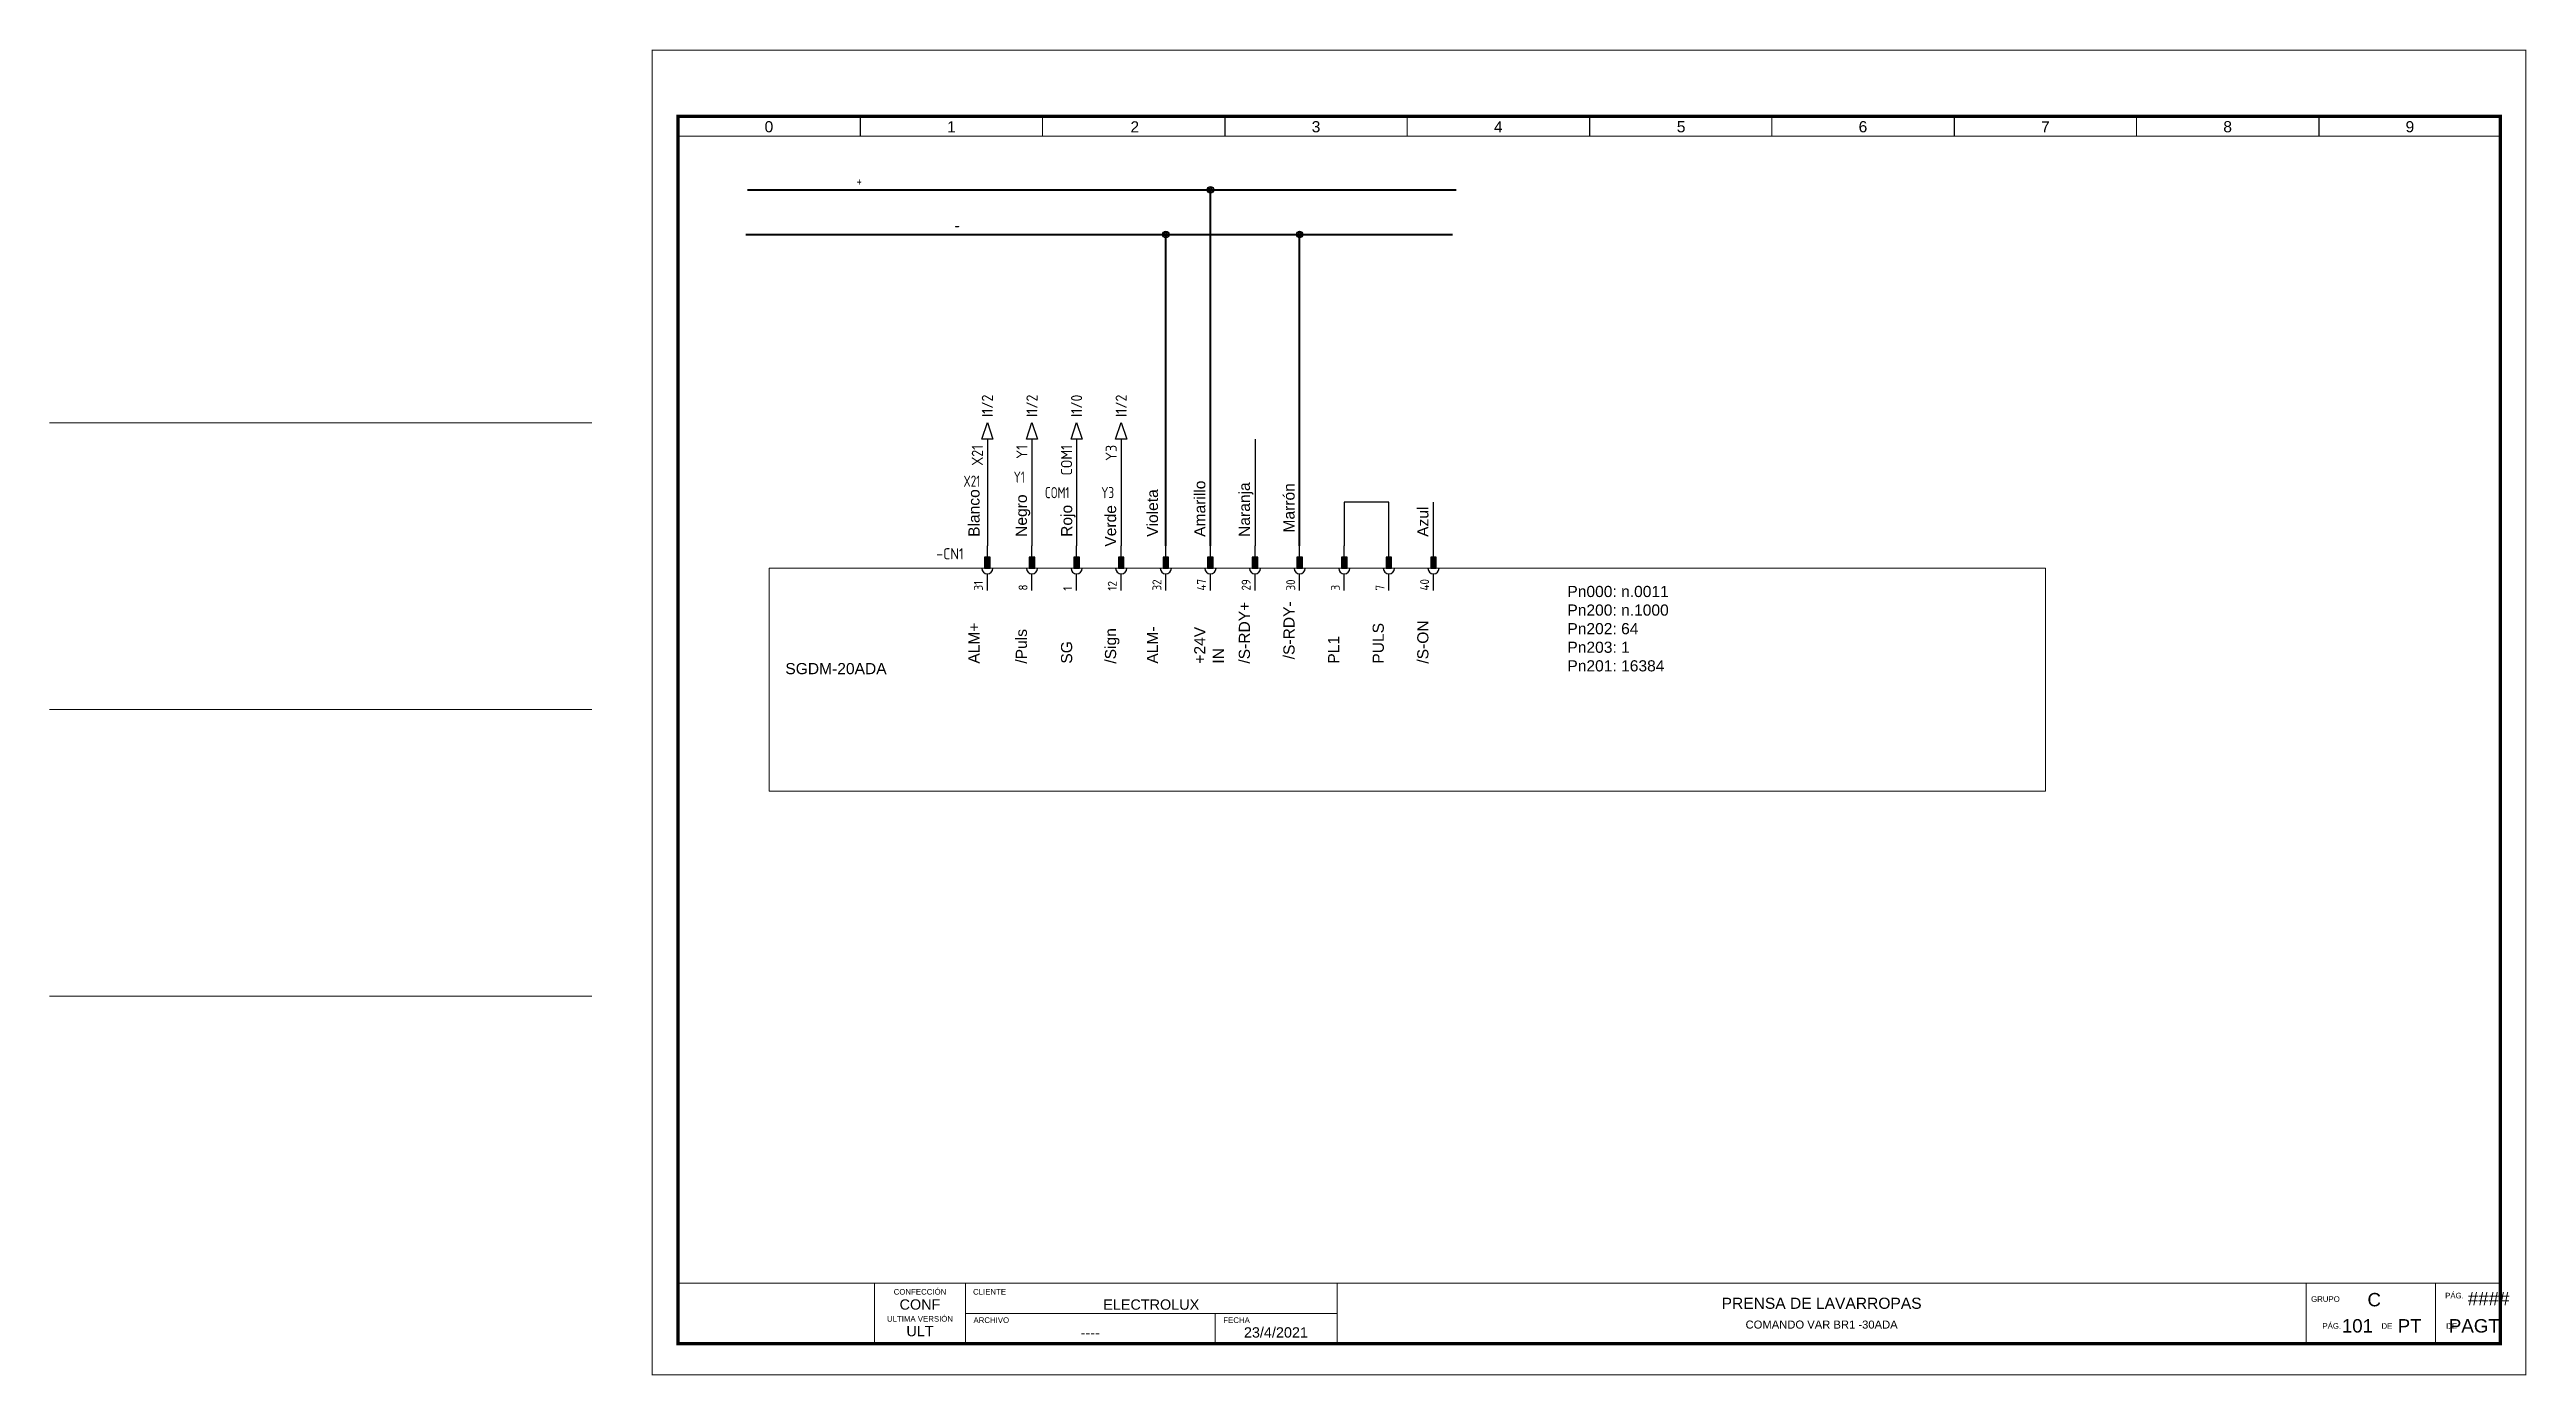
# Model space of a CAD drawing. Header units: millimetres. Extents: x -135 to 420, y 0 to 297.
import ezdxf
from ezdxf.enums import TextEntityAlignment as Align

# ---------------------------------------------------------------- set-up
doc = ezdxf.new("R2010")
doc.units = ezdxf.units.MM
for name, color, linetype in [('BLK_1', 7, 'Continuous'), ('SYMS', 7, 'Continuous'), ('TAGS', 150, 'Continuous'), ('TERMS', 123, 'Continuous'), ('WIREFIXED', 7, 'Continuous'), ('WIREREF', 52, 'Continuous'), ('XREF', 7, 'Continuous')]:
    doc.layers.add(name, color=color, linetype=linetype)
doc.layers.add('BLK_4', color=9, linetype='Continuous', lineweight=40)
doc.layers.add('eProC - L2', color=41, linetype='Continuous', lineweight=20)
doc.styles.get("Standard").update_dxf_attribs({"font": 'arial.ttf'})
doc.styles.add('WD_IEC', font='ISOCP2.shx', dxfattribs={"width": 0.9, "height": 4})
picture_1 = doc.add_image_def('image1.jpg', size_in_pixel=(564, 174))

# ---------------------------------------------------------------- blocks, each defined once
blk = doc.blocks.new('eproc_rotulo_010')
at = {"layer": 'eProC - L2', "color": 0, "lineweight": 5, "const_width": 0.233}
for points in [[(0.12, 297.12), (420.12, 297.12), (420.12, 0.12), (0.12, 0.12), (0.12, 297.12)], [(5.9, 20.72), (414.37, 20.7)], [(49.98, 7.12), (49.98, 20.72)], [(70.35, 7.12), (70.35, 20.72)], [(153.64, 7.04), (153.64, 20.64)], [(70.35, 13.92), (153.64, 13.92)], [(126.3, 7.12), (126.3, 13.92)]]:
    blk.add_lwpolyline(points, dxfattribs=at)
at = {"layer": 'eProC - L2', "color": 0}
blk.add_lwpolyline([(420.12, 0.12), (420.12, 297.12), (0.12, 297.12), (0.12, 0.12), (420.12, 0.12)], dxfattribs=at)
at = {"layer": 'eProC - L2', "color": 0, "lineweight": 40, "const_width": 0.75}
blk.add_lwpolyline([(5.92, 7.13), (414.37, 7.11), (414.4, 282.24), (5.95, 282.27)], close=True, dxfattribs=at)
at = {"layer": 'eProC - L2', "color": 0, "lineweight": 5, "const_width": 0.233}
for points in [[(46.8, 277.83), (5.9, 277.83), (5.9, 282.27), (46.8, 282.27)], [(87.64, 277.83), (46.75, 277.83), (46.75, 282.27), (87.64, 282.27)], [(128.54, 277.83), (87.64, 277.83), (87.64, 282.26), (128.54, 282.26)], [(169.38, 277.83), (128.49, 277.83), (128.49, 282.26), (169.38, 282.26)], [(210.28, 277.82), (169.38, 277.82), (169.38, 282.26), (210.28, 282.26)], [(251.12, 277.82), (210.23, 277.82), (210.23, 282.26), (251.12, 282.26)], [(292.02, 277.82), (251.12, 277.82), (251.12, 282.25), (292.02, 282.25)], [(332.86, 277.82), (291.97, 277.82), (291.97, 282.25), (332.86, 282.25)], [(373.76, 277.83), (332.86, 277.83), (332.86, 282.27), (373.76, 282.27)], [(414.6, 277.83), (373.71, 277.83), (373.71, 282.27), (414.6, 282.27)]]:
    blk.add_lwpolyline(points, close=True, dxfattribs=at)
at = {"layer": 'eProC - L2', "color": 0, "lineweight": 0, "const_width": 0.233}
for points in [[(370.87, 7.1), (370.87, 20.7)], [(399.87, 7.1), (399.87, 20.7)]]:
    blk.add_lwpolyline(points, dxfattribs=at)
at = {"layer": 'eProC - L2', "color": 0, "lineweight": 20, "char_height": 2.5, "attachment_point": 8}
for s, insert in [('{\\fArial|b0|i0|c0|p18;0}', (26.3, 278.65)), ('{\\fArial|b0|i0|c0|p18;1}', (67.19, 278.65)), ('{\\fArial|b0|i0|c0|p18;2}', (108.3, 278.65)), ('{\\fArial|b0|i0|c0|p18;3}', (148.93, 278.65)), ('{\\fArial|b0|i0|c0|p18;4}', (189.78, 278.65)), ('{\\fArial|b0|i0|c0|p18;5}', (230.77, 278.65)), ('{\\fArial|b0|i0|c0|p18;6}', (271.52, 278.65)), ('{\\fArial|b0|i0|c0|p18;7}', (312.41, 278.65)), ('{\\fArial|b0|i0|c0|p18;8}', (353.26, 278.65)), ('{\\fArial|b0|i0|c0|p18;9}', (394.11, 278.65))]:
    blk.add_mtext(s, dxfattribs=dict(at, insert=insert))
at = {"layer": 'eProC - L2', "color": 0, "char_height": 1.2552}
for s, insert, attachment_point in [('{\\fArial|b0|i0|c0|p18;CONFECCIÓN }', (60.16, 18.11), 8), ('{\\fArial|b0|i0|c0|p18;CLIENTE}', (72.05, 18.11), 7), ('{\\fArial|b0|i0|c0|p18;GRUPO}', (371.96, 16.49), 7), ('{\\fArial|b0|i0|c0|p18;PÁG.}', (402.01, 17.26), 7), ('{\\fArial|b0|i0|c0|p18;ULTIMA VERSIÓN}', (60.16, 12.05), 8), ('{\\fArial|b0|i0|c0|p18;ARCHIVO}', (72.15, 11.76), 7), ('{\\fArial|b0|i0|c0|p18;FECHA}', (128.15, 11.76), 7), ('{\\fArial|b0|i0|c0|p18;PÁG.}', (374.51, 10.46), 7), ('{\\fArial|b0|i0|c0|p18;DE}', (387.74, 10.46), 7), ('{\\fArial|b0|i0|c0|p18;DE}', (402.24, 10.46), 7)]:
    blk.add_mtext(s, dxfattribs=dict(at, insert=insert, attachment_point=attachment_point))
at = {"layer": 'eProC - L2', "color": 0}
for tag, height, p in [('CONF', 2.31, (60.16, 14.76)), ('CLIENTE', 2.31, (111.99, 14.74)), ('DESC_1', 2.5, (262.25, 14.94)), ('DESC__2', 1.8, (262.25, 10.51)), ('ULT', 2.31, (60.16, 8.79)), ('ARCH', 2.31, (98.32, 8.46)), ('FECHA', 2.31, (139.94, 8.5))]:
    blk.add_attdef(tag, text='', height=height, dxfattribs=at).set_placement(p, align=Align.CENTER)
for tag, p in [('GR', (386.11, 17)), ('PGRAL', (411.76, 17.25)), ('PG', (382.35, 11.13)), ('PT', (394.05, 11.13)), ('PAGT', (408.55, 11.13))]:
    blk.add_attdef(tag, text='', height=3, dxfattribs=at).set_placement(p, align=Align.MIDDLE_CENTER)
at = {"layer": 'eProC - L2', "color": 0, "flags": 9}
blk.add_attdef('WD_TB', (0.12, 0.12), '', height=2.5, dxfattribs=at)
at = {"layer": 'eProC - L2', "color": 0}
image = blk.add_image(picture_1, insert=(5.9, 7.12), size_in_units=(44.08, 13.6), dxfattribs=at)
image.dxf.flags = 7
blk = doc.blocks.new('VC01PJ')
for p, q in [((0, 2.5), (0, 5)), ((0, -5), (0, -1.25))]:
    blk.add_line(p, q)
blk.add_lwpolyline([(-0.63, 0), (0.62, 0), (0.62, 2.5), (-0.63, 2.5)], close=True)
blk.add_arc((0, 0), 1.25, 180, 0)
blk.add_solid([(-0.63, 2.5), (-0.63, 0), (0.62, 2.5), (0.62, 0)])
at = {"style": 'WD_IEC'}
for tag, p in [('INST', (-5.25, 8)), ('LOC', (-5.25, 5)), ('TAG1', (-5.25, 2)), ('DESC1', (-5.25, -5.6)), ('DESC3', (-5.25, -11.6)), ('DESC2', (-5.25, -8.6))]:
    blk.add_attdef(tag, text='', height=2.5, dxfattribs=at).set_placement(p, align=Align.RIGHT)
blk.add_attdef('TERM02', text='', height=2, rotation=90, dxfattribs=at).set_placement((-1, 5), align=Align.RIGHT)
blk.add_attdef('TERM01', (-1, -5), '', height=2, rotation=90, dxfattribs=at)
at = {"style": 'WD_IEC', "flags": 1}
for tag, p, height in [('X4LINK', (-1.25, 1.25), 0.32), ('X2TERM02', (0, 5), 0.32), ('X2TERMDESC02', (0, 4.48), 0.32), ('X1LINK', (1.25, 1.25), 0.32), ('MFG', (2.75, 4), 1.5), ('CAT', (2.75, 1.5), 1.5), ('X8TERM01', (0, -5), 0.32), ('X8TERMDESC01', (0, -5.52), 0.32), ('ASSYCODE', (2.75, -2.75), 1), ('FAMILY', (2.75, -4.25), 1), ('CATDESC', (2.75, -5.75), 1)]:
    blk.add_attdef(tag, p, '', height=height, dxfattribs=at)
blk = doc.blocks.new('VC02PJ')
for p, q in [((0, 2.5), (0, 5)), ((0, -5), (0, -1.25))]:
    blk.add_line(p, q)
blk.add_lwpolyline([(-0.63, 0), (0.62, 0), (0.62, 2.5), (-0.63, 2.5)], close=True)
blk.add_arc((0, 0), 1.25, 180, 0)
blk.add_solid([(-0.63, 2.5), (-0.63, 0), (0.62, 2.5), (0.62, 0)])
at = {"style": 'WD_IEC'}
for tag, p in [('INST', (-5.25, 8)), ('LOC', (-5.25, 5)), ('TAG2', (-5.25, 2)), ('DESC1', (-5.25, -5.6)), ('DESC3', (-5.25, -11.6)), ('DESC2', (-5.25, -8.6))]:
    blk.add_attdef(tag, text='', height=2.5, dxfattribs=at).set_placement(p, align=Align.RIGHT)
blk.add_attdef('TERM02', text='', height=2, rotation=90, dxfattribs=at).set_placement((-1, 5), align=Align.RIGHT)
blk.add_attdef('TERM01', (-1, -5), '', height=2, rotation=90, dxfattribs=at)
at = {"style": 'WD_IEC', "flags": 1}
for tag, p, height in [('X4LINK', (-1.25, 1.25), 0.32), ('X2TERM02', (0, 5), 0.32), ('X2TERMDESC02', (0, 4.48), 0.32), ('X1LINK', (1.25, 1.25), 0.32), ('X8TERM01', (0, -5), 0.32), ('X8TERMDESC01', (0, -5.52), 0.32), ('FAMILY', (2.75, -4.25), 1)]:
    blk.add_attdef(tag, p, '', height=height, dxfattribs=at)
blk = doc.blocks.new('HA1S2')
blk.add_lwpolyline([(0, 3.75), (1.25, 0), (-1.25, 0)], close=True)
at = {"style": 'WD_IEC'}
blk.add_attdef('XREF', text='', height=2.5, rotation=90, dxfattribs=at).set_placement((0, 5), align=Align.MIDDLE_LEFT)
at = {"style": 'WD_IEC', "flags": 1}
blk.add_attdef('SIGCODE', text='', height=1, dxfattribs=at).set_placement((-2.5, 1.8), align=Align.RIGHT)
blk.add_attdef('X8TERM01', (0, 0), '', height=0.32, dxfattribs=at)
at = {"style": 'WD_IEC', "flags": 8}
blk.add_attdef('WIRENO', text='', height=2.5, rotation=90, dxfattribs=at).set_placement((-1, -1.25), align=Align.RIGHT)
at = {"style": 'WD_IEC'}
blk.add_attdef('DESC1', text='', height=2.5, rotation=90, dxfattribs=at).set_placement((1, -1.25), align=Align.TOP_RIGHT)
blk = doc.blocks.new('WD_WNV')
at = {"linetype": 'Continuous', "style": 'WD_IEC', "width": 0.8}
blk.add_attdef('WIRENO', text='', height=2.5, dxfattribs=at).set_placement((-1.6, 0), align=Align.MIDDLE_RIGHT)
at = {"style": 'WD_IEC', "flags": 1}
for tag, p in [('W08USER', (-1, 0.375)), ('W04USER', (-1, 0.875)), ('W05USER', (-1, 0.75)), ('W09USER', (-1, 0.25)), ('W03USER', (-1, 1)), ('W06USER', (-1, 0.625)), ('W07USER', (-1, 0.5)), ('W02USER', (-1, 1.125)), ('W01USER', (-1, 1.25)), ('W10USER', (-1, 0.125))]:
    blk.add_attdef(tag, text='', height=0.08, dxfattribs=at).set_placement(p, align=Align.CENTER)
blk = doc.blocks.new('WD_WNH')
at = {"linetype": 'Continuous', "style": 'WD_IEC', "width": 0.8}
blk.add_attdef('WIRENO', text='', height=2.5, dxfattribs=at).set_placement((0, 0.75), align=Align.CENTER)
at = {"style": 'WD_IEC', "flags": 1}
for tag, p in [('W08USER', (0, 0.375)), ('W04USER', (0, 0.875)), ('W05USER', (0, 0.75)), ('W09USER', (0, 0.25)), ('W03USER', (0, 1)), ('W06USER', (0, 0.625)), ('W07USER', (0, 0.5)), ('W02USER', (0, 1.125)), ('W01USER', (0, 1.25)), ('W10USER', (0, 0.125))]:
    blk.add_attdef(tag, text='', height=0.08, dxfattribs=at).set_placement(p, align=Align.CENTER)
blk = doc.blocks.new('WDDOT')
for radius in [0.72, 0.449, 0.223]:
    blk.add_circle((0, 0), radius)

msp = doc.modelspace()

# ---------------------------------------------------------------- linework, layer by layer
at = {"layer": 'BLK_1'}
for p, q in [((75.14, 209.75), (75.14, 185.84)), ((85.14, 209.75), (85.14, 185.84)), ((95.14, 209.75), (95.14, 185.84)), ((105.14, 209.75), (105.14, 185.84)), ((135.14, 209.75), (135.14, 185.84)), ((155.14, 195.67), (155.14, 185.84)), ((165.14, 195.67), (155.14, 195.67)), ((165.14, 185.84), (165.14, 195.67)), ((175.14, 185.84), (175.14, 195.67))]:
    msp.add_line(p, q, dxfattribs=at)
at = {"layer": 'BLK_4'}
for p, q in [((21.39, 265.67), (180.19, 265.67)), ((125.14, 255.72), (125.14, 265.67)), ((21, 255.67), (179.43, 255.67)), ((115.14, 185.84), (115.14, 255.67)), ((125.14, 185.84), (125.14, 255.62)), ((145.14, 185.84), (145.14, 255.67))]:
    msp.add_line(p, q, dxfattribs=at)
msp.add_arc((125.14, 255.67), 0.05, 90, 270, dxfattribs=at)
at = {"layer": 'eProC - L2'}
for p, q in [((-13.53, 213.44), (-135.06, 213.44)), ((-13.54, 149.16), (-135.06, 149.16)), ((-13.54, 84.88), (-135.06, 84.88))]:
    msp.add_line(p, q, dxfattribs=at)
msp.add_lwpolyline([(26.23, 180.84), (26.23, 130.84), (312.3, 130.84), (312.3, 180.84), (26.23, 180.84)], dxfattribs=at)

# ---------------------------------------------------------------- block references
msp.add_blockref('eproc_rotulo_010', (-0.12, -0.12), dxfattribs=at).add_auto_attribs({'PAGT': 'PAGT', 'PGRAL': '####', 'PT': 'PT', 'CONF': 'CONF', 'ULT': 'ULT', 'ARCH': '----', 'GR': 'C', 'PG': '101', 'DESC_1': 'PRENSA DE LAVARROPAS', 'DESC__2': 'COMANDO VAR BR1 -30ADA', 'FECHA': '23/4/2021', 'CLIENTE': 'ELECTROLUX'})
at = {"layer": 'SYMS'}
for p in [(125.14, 265.67), (115.14, 255.67), (145.14, 255.67)]:
    msp.add_blockref('WDDOT', p, dxfattribs=at)
ref = msp.add_blockref('HA1S2', (75.14, 209.75), dxfattribs=at)
ref.add_attrib('XREF', 'I1/2', dxfattribs={"layer": 'XREF', "height": 2.5, "rotation": 90, "style": 'WD_IEC'}).set_placement((75.14, 214.75), align=Align.MIDDLE_LEFT)
ref.add_attrib('WIRENO', 'X21', dxfattribs={"layer": 'WIREREF', "height": 2.5, "rotation": 90, "style": 'WD_IEC', "flags": 8}).set_placement((74.14, 208.5), align=Align.RIGHT)
ref = msp.add_blockref('HA1S2', (85.14, 209.75), dxfattribs=at)
ref.add_attrib('XREF', 'I1/2', dxfattribs={"layer": 'XREF', "height": 2.5, "rotation": 90, "style": 'WD_IEC'}).set_placement((85.14, 214.75), align=Align.MIDDLE_LEFT)
ref.add_attrib('WIRENO', 'Y1', dxfattribs={"layer": 'WIREREF', "height": 2.5, "rotation": 90, "style": 'WD_IEC', "flags": 8}).set_placement((84.14, 208.5), align=Align.RIGHT)
ref = msp.add_blockref('HA1S2', (95.14, 209.75), dxfattribs=at)
ref.add_attrib('XREF', 'I1/0', dxfattribs={"layer": 'XREF', "height": 2.5, "rotation": 90, "style": 'WD_IEC'}).set_placement((95.14, 214.75), align=Align.MIDDLE_LEFT)
ref.add_attrib('WIRENO', 'COM1', dxfattribs={"layer": 'WIREREF', "height": 2.5, "rotation": 90, "style": 'WD_IEC', "flags": 8}).set_placement((94.14, 208.5), align=Align.RIGHT)
ref = msp.add_blockref('HA1S2', (105.14, 209.75), dxfattribs=at)
ref.add_attrib('XREF', 'I1/2', dxfattribs={"layer": 'XREF', "height": 2.5, "rotation": 90, "style": 'WD_IEC'}).set_placement((105.14, 214.75), align=Align.MIDDLE_LEFT)
ref.add_attrib('WIRENO', 'Y3', dxfattribs={"layer": 'WIREREF', "height": 2.5, "rotation": 90, "style": 'WD_IEC', "flags": 8}).set_placement((104.14, 208.5), align=Align.RIGHT)
ref = msp.add_blockref('VC01PJ', (75.14, 180.84), dxfattribs=at)
ref.add_attrib('TERM01', '31', (74.14, 175.84), dxfattribs={"layer": 'TERMS', "height": 2, "rotation": 90, "style": 'WD_IEC'})
ref.add_attrib('TAG1', '-CN1', dxfattribs={"layer": 'TAGS', "height": 2.5, "style": 'WD_IEC'}).set_placement((69.89, 182.84), align=Align.RIGHT)
ref = msp.add_blockref('VC02PJ', (85.14, 180.84), dxfattribs=at)
ref.add_attrib('TERM01', '8', (84.14, 175.84), dxfattribs={"layer": 'TERMS', "height": 2, "rotation": 90, "style": 'WD_IEC'})
ref = msp.add_blockref('VC02PJ', (95.14, 180.84), dxfattribs=at)
ref.add_attrib('TERM01', '1', (94.14, 175.84), dxfattribs={"layer": 'TERMS', "height": 2, "rotation": 90, "style": 'WD_IEC'})
ref = msp.add_blockref('VC02PJ', (105.14, 180.84), dxfattribs=at)
ref.add_attrib('TERM01', '12', (104.14, 175.84), dxfattribs={"layer": 'TERMS', "height": 2, "rotation": 90, "style": 'WD_IEC'})
ref = msp.add_blockref('VC02PJ', (115.14, 180.84), dxfattribs=at)
ref.add_attrib('TERM01', '32', (114.14, 175.84), dxfattribs={"layer": 'TERMS', "height": 2, "rotation": 90, "style": 'WD_IEC'})
ref = msp.add_blockref('VC02PJ', (125.14, 180.84), dxfattribs=at)
ref.add_attrib('TERM01', '47', (124.14, 175.84), dxfattribs={"layer": 'TERMS', "height": 2, "rotation": 90, "style": 'WD_IEC'})
ref = msp.add_blockref('VC02PJ', (135.14, 180.84), dxfattribs=at)
ref.add_attrib('TERM01', '29', (134.14, 175.84), dxfattribs={"layer": 'TERMS', "height": 2, "rotation": 90, "style": 'WD_IEC'})
ref = msp.add_blockref('VC02PJ', (145.14, 180.84), dxfattribs=at)
ref.add_attrib('TERM01', '30', (144.14, 175.84), dxfattribs={"layer": 'TERMS', "height": 2, "rotation": 90, "style": 'WD_IEC'})
ref = msp.add_blockref('VC01PJ', (155.14, 180.84), dxfattribs=at)
ref.add_attrib('TERM01', '3', (154.14, 175.84), dxfattribs={"layer": 'TERMS', "height": 2, "rotation": 90, "style": 'WD_IEC'})
ref = msp.add_blockref('VC01PJ', (165.14, 180.84), dxfattribs=at)
ref.add_attrib('TERM01', '7', (164.14, 175.84), dxfattribs={"layer": 'TERMS', "height": 2, "rotation": 90, "style": 'WD_IEC'})
ref = msp.add_blockref('VC01PJ', (175.14, 180.84), dxfattribs=at)
ref.add_attrib('TERM01', '40', (174.14, 175.84), dxfattribs={"layer": 'TERMS', "height": 2, "rotation": 90, "style": 'WD_IEC'})
at = {"layer": 'WIREFIXED'}
ref = msp.add_blockref('WD_WNH', (46.42, 265.67), dxfattribs=at)
ref.add_attrib('WIRENOF', '+', dxfattribs={"linetype": 'Continuous', "height": 2.5, "style": 'WD_IEC', "width": 0.8}).set_placement((46.42, 266.42), align=Align.CENTER)
ref = msp.add_blockref('WD_WNH', (68.35, 255.67), dxfattribs=at)
ref.add_attrib('WIRENOF', '-', dxfattribs={"linetype": 'Continuous', "height": 2.5, "style": 'WD_IEC', "width": 0.8}).set_placement((68.35, 256.42), align=Align.CENTER)
ref = msp.add_blockref('WD_WNV', (75.14, 200.35), dxfattribs=at)
ref.add_attrib('WIRENOF', 'X21', dxfattribs={"linetype": 'Continuous', "height": 2.5, "style": 'WD_IEC', "width": 0.8}).set_placement((73.54, 200.35), align=Align.MIDDLE_RIGHT)
ref = msp.add_blockref('WD_WNV', (85.14, 201.27), dxfattribs=at)
ref.add_attrib('WIRENOF', 'Y1', dxfattribs={"linetype": 'Continuous', "height": 2.5, "style": 'WD_IEC', "width": 0.8}).set_placement((83.54, 201.27), align=Align.MIDDLE_RIGHT)
ref = msp.add_blockref('WD_WNV', (95.14, 197.79), dxfattribs=at)
ref.add_attrib('WIRENOF', 'COM1', dxfattribs={"linetype": 'Continuous', "height": 2.5, "style": 'WD_IEC', "width": 0.8}).set_placement((93.54, 197.79), align=Align.MIDDLE_RIGHT)
ref = msp.add_blockref('WD_WNV', (105.14, 197.79), dxfattribs=at)
ref.add_attrib('WIRENOF', 'Y3', dxfattribs={"linetype": 'Continuous', "height": 2.5, "style": 'WD_IEC', "width": 0.8}).set_placement((103.54, 197.79), align=Align.MIDDLE_RIGHT)

# ---------------------------------------------------------------- texts
at = {"layer": 'BLK_4', "char_height": 2.5, "attachment_point": 1, "rotation": 90}
for s, width, heights, insert in [('Amarillo', 10.7803, [0], (121.5, 187.87)), ('Naranja ', 10.7803, [0], (131.5, 187.87)), ('Blanco', 10.7803, [0], (70.89, 187.87)), ('Negro', 10.7803, [0], (81.5, 187.87)), ('Rojo', 10.7803, [0], (91.65, 187.87)), ('Verde ', 10.7803, [0], (101.5, 185.68)), ('Violeta ', 10.7803, [0], (110.89, 187.87)), (' Marrón', 15.7909, [6.57], (141.5, 187.87)), ('Azul', 15.7909, [6.57], (171.5, 187.87)), ('/S-RDY+', 10.7803, [0], (131.5, 159.45)), (' /S-RDY-', 15.7909, [6.57], (141.5, 159.45)), ('ALM+', 10.7803, [0], (70.89, 159.45)), ('/Puls', 10.7803, [0], (81.5, 159.45)), ('/Sign ', 10.7803, [0], (101.5, 159.45)), ('ALM-', 10.7803, [0], (110.89, 159.45)), ('+24V IN', 10.7803, [0], (121.5, 159.45)), ('PULS', 15.7909, [6.57], (161.5, 159.45)), ('/S-ON', 15.7909, [6.57], (171.5, 159.45)), ('SG', 10.7803, [0], (91.65, 159.45)), ('PL1', 15.7909, [6.57], (151.5, 159.45))]:
    msp.add_mtext_dynamic_manual_height_columns(s, width=width, gutter_width=12.5, heights=heights, dxfattribs=dict(at, insert=insert))
at = {"layer": 'BLK_4', "char_height": 2.5, "attachment_point": 1}
for s, width, insert in [('Pn000: n.0011\\PPn200: n.1000\\PPn202: 64\\PPn203: 1\\PPn201: 16384', 107.1477, (205.15, 176.88)), ('SGDM-20ADA', 79.7055, (29.86, 159.59))]:
    msp.add_mtext_dynamic_manual_height_columns(s, width=width, gutter_width=12.5, heights=[0], dxfattribs=dict(at, insert=insert))

doc.saveas('drawing.dxf')
